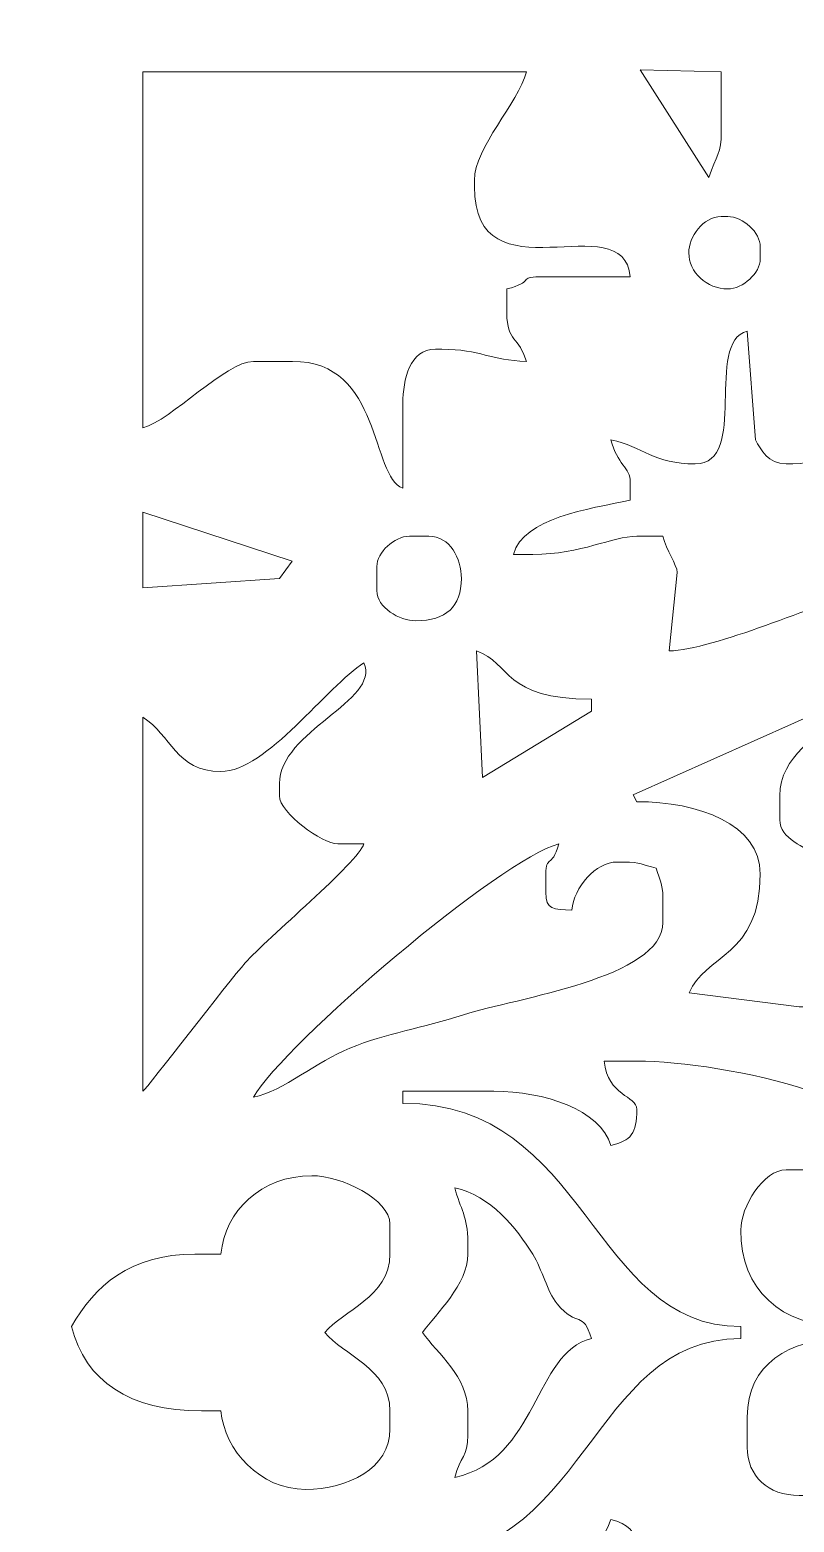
# Model space of a CAD drawing. Header units: millimetres. Extents: x -350 to -130, y -110 to 238.
# Drawn here: x -303.5 to -277.3, y 151.5 to 202.6 of the extents above; entities that cross this region are included whole.
import ezdxf

# ---------------------------------------------------------------- set-up
doc = ezdxf.new("R2010")
doc.units = ezdxf.units.MM
doc.header["$MEASUREMENT"] = 0
doc.layers.add('layer 1', color=7, linetype='Continuous')

msp = doc.modelspace()

# ---------------------------------------------------------------- linework, layer by layer
at = {"layer": 'layer 1', "color": 250, "lineweight": 9}
msp.add_open_spline([(-341.75, 237.5), (-341.75, 237.5), (-138.25, 237.5), (-138.25, 237.5), (-138.25, 237.5), (-133.7125, 237.5), (-130, 233.9225), (-130, 229.55), (-130, 229.55), (-130, 229.55), (-130, 86.45), (-130, 86.45), (-130, 86.45), (-130, 82.0775), (-133.7125, 78.5), (-138.25, 78.5), (-138.25, 78.5), (-138.25, 78.5), (-341.75, 78.5), (-341.75, 78.5), (-341.75, 78.5), (-346.2875, 78.5), (-350, 82.0775), (-350, 86.45), (-350, 86.45), (-350, 86.45), (-350, 229.55), (-350, 229.55), (-350, 229.55), (-350, 233.9225), (-346.2875, 237.5), (-341.75, 237.5)], degree=3, knots=[0, 0, 0, 0, 0.1111111, 0.1111111, 0.1111111, 0.1111111, 0.2222222, 0.2222222, 0.2222222, 0.2222222, 0.3333333, 0.3333333, 0.3333333, 0.3333333, 0.4444444, 0.4444444, 0.4444444, 0.4444445, 0.5555556, 0.5555556, 0.5555556, 0.5555556, 0.6666667, 0.6666667, 0.6666667, 0.6666667, 0.7777778, 0.7777778, 0.7777778, 0.7777778, 1, 1, 1, 1], dxfattribs=at)
at = {"layer": 'layer 1', "lineweight": 9}
for points, knots in [([(-295.8483, 191.2773), (-295.8483, 191.2773), (-294.5126, 191.2773), (-294.5126, 191.2773), (-294.5126, 191.2773), (-291.4293, 191.2773), (-291.8385, 187.3098), (-290.7278, 186.9365), (-290.7278, 186.9365), (-290.7278, 186.9365), (-290.7278, 189.8304), (-290.7278, 189.8304), (-290.7278, 189.8304), (-290.7278, 190.6682), (-290.4878, 191.6907), (-289.6147, 191.6907), (-289.6147, 191.6907), (-289.6147, 191.6907), (-289.392, 191.6907), (-289.392, 191.6907), (-289.392, 191.6907), (-288.0675, 191.6907), (-287.716, 191.3025), (-286.4978, 191.2773), (-286.4978, 191.2773), (-286.7358, 192.1048), (-287.1657, 191.9542), (-287.1657, 192.9309), (-287.1657, 192.9309), (-287.1657, 192.9309), (-287.1657, 193.7577), (-287.1657, 193.7577), (-287.1657, 193.7577), (-286.2206, 193.992), (-286.7762, 194.1712), (-286.0525, 194.1712), (-286.0525, 194.1712), (-286.0525, 194.1712), (-282.9356, 194.1712), (-282.9356, 194.1712), (-282.9356, 194.1712), (-283.1626, 196.7028), (-288.2788, 193.3075), (-288.2788, 197.2717), (-288.2788, 197.2717), (-288.2788, 197.2717), (-288.2788, 197.4784), (-288.2788, 197.4784), (-288.2788, 197.4784), (-288.2788, 198.6197), (-286.77, 200.1143), (-286.4978, 201.1991), (-286.4978, 201.1991), (-286.4978, 201.1991), (-299.6332, 201.1991), (-299.6332, 201.1991), (-299.6332, 201.1991), (-299.6332, 201.1991), (-299.6332, 189.0036), (-299.6332, 189.0036), (-299.6332, 189.0036), (-298.6852, 189.2385), (-296.791, 191.2773), (-295.8483, 191.2773)], [0, 0, 0, 0, 0.0588235, 0.0588235, 0.0588235, 0.0588235, 0.1176471, 0.1176471, 0.1176471, 0.1176471, 0.1764706, 0.1764706, 0.1764706, 0.1764706, 0.2352941, 0.2352941, 0.2352941, 0.2352941, 0.2941176, 0.2941176, 0.2941176, 0.2941177, 0.3529412, 0.3529412, 0.3529412, 0.3529412, 0.4117647, 0.4117647, 0.4117647, 0.4117647, 0.4705882, 0.4705882, 0.4705882, 0.4705882, 0.5294118, 0.5294118, 0.5294118, 0.5294118, 0.5882353, 0.5882353, 0.5882353, 0.5882353, 0.6470588, 0.6470588, 0.6470588, 0.6470588, 0.7058824, 0.7058824, 0.7058824, 0.7058824, 0.7647059, 0.7647059, 0.7647059, 0.7647059, 0.8235294, 0.8235294, 0.8235294, 0.8235294, 0.8823529, 0.8823529, 0.8823529, 0.882353, 1, 1, 1, 1]), ([(-280.2468, 197.5725), (-279.9835, 198.3317), (-279.8187, 198.4194), (-279.8187, 199.1321), (-279.8187, 199.1321), (-279.8187, 199.1321), (-279.8187, 201.1991), (-279.8187, 201.1991), (-279.8187, 201.1991), (-279.8187, 201.1991), (-282.5951, 201.2637), (-282.5951, 201.2637), (-282.5951, 201.2637), (-282.5951, 201.2637), (-280.2468, 197.5725), (-280.2468, 197.5725)], [0, 0, 0, 0, 0.2, 0.2, 0.2, 0.2, 0.4, 0.4, 0.4, 0.4, 0.6, 0.6, 0.6, 0.6, 1, 1, 1, 1]), ([(-279.5962, 193.7577), (-279.077, 193.7577), (-278.483, 194.3093), (-278.483, 194.7912), (-278.483, 194.7912), (-278.483, 194.7912), (-278.483, 195.2047), (-278.483, 195.2047), (-278.483, 195.2047), (-278.483, 195.6867), (-279.077, 196.2382), (-279.5962, 196.2382), (-279.5962, 196.2382), (-279.5962, 196.2382), (-279.8187, 196.2382), (-279.8187, 196.2382), (-279.8187, 196.2382), (-280.4505, 196.2382), (-280.9319, 195.5247), (-280.9319, 194.998), (-280.9319, 194.998), (-280.9319, 194.3295), (-280.3162, 193.7577), (-279.5962, 193.7577)], [0, 0, 0, 0, 0.1428571, 0.1428571, 0.1428571, 0.1428572, 0.2857143, 0.2857143, 0.2857143, 0.2857143, 0.4285714, 0.4285714, 0.4285714, 0.4285714, 0.5714286, 0.5714286, 0.5714286, 0.5714286, 0.7142857, 0.7142857, 0.7142857, 0.7142857, 1, 1, 1, 1]), ([(-286.2751, 184.6628), (-284.5921, 184.6628), (-283.5647, 185.2829), (-282.713, 185.2829), (-282.713, 185.2829), (-282.713, 185.2829), (-281.8224, 185.2829), (-281.8224, 185.2829), (-281.8224, 185.2829), (-281.6994, 184.7924), (-281.3445, 184.3263), (-281.3259, 184.0376), (-281.3259, 184.0376), (-281.3259, 184.0376), (-281.5999, 181.3555), (-281.5999, 181.3555), (-281.5999, 181.3555), (-280.0741, 181.3871), (-276.5699, 182.9583), (-274.9206, 183.4223), (-274.9206, 183.4223), (-273.7674, 183.7468), (-272.7485, 184.0932), (-271.5293, 184.4077), (-271.5293, 184.4077), (-270.7836, 184.6001), (-268.4645, 185.056), (-268.4645, 185.6963), (-268.4645, 185.6963), (-268.4645, 185.6963), (-268.4645, 186.9365), (-268.4645, 186.9365), (-268.4645, 186.9365), (-268.4645, 188.1743), (-269.6285, 187.0186), (-270.6908, 186.9365), (-270.6908, 186.9365), (-270.6908, 186.9365), (-270.6908, 189.2102), (-270.6908, 189.2102), (-270.6908, 189.2102), (-271.7846, 189.1258), (-271.5064, 188.7969), (-272.4719, 188.7969), (-272.4719, 188.7969), (-272.4719, 188.7969), (-272.6945, 188.7969), (-272.6945, 188.7969), (-272.6945, 188.7969), (-273.4333, 188.7969), (-273.1593, 189.2102), (-273.5851, 189.2102), (-273.5851, 189.2102), (-274.7936, 189.2102), (-275.9721, 187.7633), (-277.3698, 187.7633), (-277.3698, 187.7633), (-277.3698, 187.7633), (-277.5925, 187.7633), (-277.5925, 187.7633), (-277.5925, 187.7633), (-278.2212, 187.7633), (-278.4514, 188.2377), (-278.6512, 188.5926), (-278.6512, 188.5926), (-278.6512, 188.5926), (-278.9282, 192.3108), (-278.9282, 192.3108), (-278.9282, 192.3108), (-280.4151, 191.9422), (-278.8548, 187.7633), (-280.7093, 187.7633), (-280.7093, 187.7633), (-282.1408, 187.7633), (-282.4837, 188.3479), (-283.6036, 188.5902), (-283.6036, 188.5902), (-283.3944, 187.7568), (-282.9356, 187.6266), (-282.9356, 187.1433), (-282.9356, 187.1433), (-282.9356, 187.1433), (-282.9356, 186.5231), (-282.9356, 186.5231), (-282.9356, 186.5231), (-284.3896, 186.2086), (-286.5822, 185.9173), (-286.943, 184.6628), (-286.943, 184.6628), (-286.943, 184.6628), (-286.2751, 184.6628), (-286.2751, 184.6628)], [0, 0, 0, 0, 0.0416667, 0.0416667, 0.0416667, 0.0416667, 0.0833333, 0.0833333, 0.0833333, 0.0833333, 0.125, 0.125, 0.125, 0.125, 0.1666667, 0.1666667, 0.1666667, 0.1666667, 0.2083333, 0.2083333, 0.2083333, 0.2083333, 0.25, 0.25, 0.25, 0.25, 0.2916667, 0.2916667, 0.2916667, 0.2916667, 0.3333333, 0.3333333, 0.3333333, 0.3333333, 0.375, 0.375, 0.375, 0.375, 0.4166667, 0.4166667, 0.4166667, 0.4166667, 0.4583333, 0.4583333, 0.4583333, 0.4583333, 0.5, 0.5, 0.5, 0.5, 0.5416667, 0.5416667, 0.5416667, 0.5416667, 0.5833333, 0.5833333, 0.5833333, 0.5833333, 0.625, 0.625, 0.625, 0.625, 0.6666667, 0.6666667, 0.6666667, 0.6666667, 0.7083333, 0.7083333, 0.7083333, 0.7083333, 0.75, 0.75, 0.75, 0.75, 0.7916667, 0.7916667, 0.7916667, 0.7916667, 0.8333333, 0.8333333, 0.8333333, 0.8333333, 0.875, 0.875, 0.875, 0.875, 0.9166667, 0.9166667, 0.9166667, 0.9166667, 1, 1, 1, 1]), ([(-294.9579, 183.8364), (-294.9579, 183.8364), (-294.5226, 184.4271), (-294.5226, 184.4271), (-294.5226, 184.4271), (-294.5226, 184.4271), (-299.6332, 186.1097), (-299.6332, 186.1097), (-299.6332, 186.1097), (-299.6332, 186.1097), (-299.6405, 183.5142), (-299.6405, 183.5142), (-299.6405, 183.5142), (-299.6405, 183.5142), (-294.9579, 183.8364), (-294.9579, 183.8364)], [0, 0, 0, 0, 0.2, 0.2, 0.2, 0.2, 0.4, 0.4, 0.4, 0.4, 0.6, 0.6, 0.6, 0.6, 1, 1, 1, 1]), ([(-290.2825, 182.3891), (-289.2432, 182.3891), (-288.7241, 182.871), (-288.7241, 183.836), (-288.7241, 183.836), (-288.7241, 184.5325), (-289.1175, 185.2829), (-289.8372, 185.2829), (-289.8372, 185.2829), (-289.8372, 185.2829), (-290.5052, 185.2829), (-290.5052, 185.2829), (-290.5052, 185.2829), (-291.0243, 185.2829), (-291.6184, 184.7314), (-291.6184, 184.2494), (-291.6184, 184.2494), (-291.6184, 184.2494), (-291.6184, 183.4226), (-291.6184, 183.4226), (-291.6184, 183.4226), (-291.6184, 182.836), (-290.8499, 182.3891), (-290.2825, 182.3891)], [0, 0, 0, 0, 0.1428571, 0.1428571, 0.1428571, 0.1428572, 0.2857143, 0.2857143, 0.2857143, 0.2857143, 0.4285714, 0.4285714, 0.4285714, 0.4285714, 0.5714286, 0.5714286, 0.5714286, 0.5714286, 0.7142857, 0.7142857, 0.7142857, 0.7142857, 1, 1, 1, 1]), ([(-287.9979, 177.0172), (-287.9979, 177.0172), (-284.2714, 179.2885), (-284.2714, 179.2885), (-284.2714, 179.2885), (-284.2714, 179.2885), (-284.2714, 179.7019), (-284.2714, 179.7019), (-284.2714, 179.7019), (-287.3031, 179.7019), (-286.9938, 180.9236), (-288.2059, 181.3585), (-288.2059, 181.3585), (-288.2059, 181.3585), (-287.9979, 177.0172), (-287.9979, 177.0172)], [0, 0, 0, 0, 0.2, 0.2, 0.2, 0.2, 0.4, 0.4, 0.4, 0.4, 0.6, 0.6, 0.6, 0.6, 1, 1, 1, 1]), ([(-292.0636, 174.741), (-292.0636, 174.741), (-292.9541, 174.741), (-292.9541, 174.741), (-292.9541, 174.741), (-293.4946, 174.741), (-294.9578, 175.7984), (-294.9578, 176.3946), (-294.9578, 176.3946), (-294.9578, 176.3946), (-294.9578, 176.8081), (-294.9578, 176.8081), (-294.9578, 176.8081), (-294.9578, 178.6084), (-291.4854, 179.6427), (-292.0636, 180.9421), (-292.0636, 180.9421), (-293.314, 180.1647), (-295.3986, 177.2214), (-296.9615, 177.2214), (-296.9615, 177.2214), (-298.5115, 177.2214), (-298.6732, 178.485), (-299.6332, 179.0818), (-299.6332, 179.0818), (-299.6332, 179.0818), (-299.6332, 166.2661), (-299.6332, 166.2661), (-299.6332, 166.2661), (-299.498, 166.3581), (-296.6898, 170.0404), (-296.132, 170.6636), (-296.132, 170.6636), (-295.403, 171.4781), (-292.2362, 174.141), (-292.0636, 174.741)], [0, 0, 0, 0, 0.1, 0.1, 0.1, 0.1, 0.2, 0.2, 0.2, 0.2, 0.3, 0.3, 0.3, 0.3, 0.4, 0.4, 0.4, 0.4, 0.5, 0.5, 0.5, 0.5, 0.6, 0.6, 0.6, 0.6, 0.7, 0.7, 0.7, 0.7, 0.8, 0.8, 0.8, 0.8, 1, 1, 1, 1]), ([(-278.483, 173.7075), (-278.483, 170.8831), (-280.4057, 170.9231), (-280.9211, 169.6385), (-280.9211, 169.6385), (-280.9211, 169.6385), (-277.1472, 169.16), (-277.1472, 169.16), (-277.1472, 169.16), (-277.1472, 169.16), (-273.8076, 169.16), (-273.8076, 169.16), (-273.8076, 169.16), (-272.5212, 169.16), (-269.355, 171.6054), (-269.355, 173.0874), (-269.355, 173.0874), (-269.355, 173.0874), (-269.355, 174.3276), (-269.355, 174.3276), (-269.355, 174.3276), (-269.355, 176.9701), (-271.2881, 176.2416), (-271.8039, 177.4281), (-271.8039, 177.4281), (-271.8039, 177.4281), (-273.1398, 177.4281), (-273.1398, 177.4281), (-273.1398, 177.4281), (-274.0483, 177.4281), (-275.5888, 176.53), (-275.5888, 175.7745), (-275.5888, 175.7745), (-275.5888, 175.7745), (-275.5888, 175.5678), (-275.5888, 175.5678), (-275.5888, 175.5678), (-275.5888, 174.9372), (-275.3749, 174.7337), (-275.1435, 174.3276), (-275.1435, 174.3276), (-275.1435, 174.3276), (-276.4793, 174.3276), (-276.4793, 174.3276), (-276.4793, 174.3276), (-276.9646, 174.6294), (-277.815, 174.9247), (-277.815, 175.5678), (-277.815, 175.5678), (-277.815, 175.5678), (-277.815, 176.3946), (-277.815, 176.3946), (-277.815, 176.3946), (-277.815, 177.7578), (-276.4402, 178.4166), (-275.8113, 179.2885), (-275.8113, 179.2885), (-275.8113, 179.2885), (-275.9251, 179.5084), (-275.9251, 179.5084), (-275.9251, 179.5084), (-275.9251, 179.5084), (-282.8372, 176.4283), (-282.8372, 176.4283), (-282.8372, 176.4283), (-282.8372, 176.4283), (-282.713, 176.1879), (-282.713, 176.1879), (-282.713, 176.1879), (-280.6043, 176.1879), (-278.483, 175.4323), (-278.483, 173.7075)], [0, 0, 0, 0, 0.0526316, 0.0526316, 0.0526316, 0.0526316, 0.1052632, 0.1052632, 0.1052632, 0.1052632, 0.1578947, 0.1578947, 0.1578947, 0.1578947, 0.2105263, 0.2105263, 0.2105263, 0.2105263, 0.2631579, 0.2631579, 0.2631579, 0.2631579, 0.3157895, 0.3157895, 0.3157895, 0.3157895, 0.3684211, 0.3684211, 0.3684211, 0.3684211, 0.4210526, 0.4210526, 0.4210526, 0.4210526, 0.4736842, 0.4736842, 0.4736842, 0.4736842, 0.5263158, 0.5263158, 0.5263158, 0.5263158, 0.5789474, 0.5789474, 0.5789474, 0.5789474, 0.6315789, 0.6315789, 0.6315789, 0.631579, 0.6842105, 0.6842105, 0.6842105, 0.6842105, 0.7368421, 0.7368421, 0.7368421, 0.7368421, 0.7894737, 0.7894737, 0.7894737, 0.7894737, 0.8421053, 0.8421053, 0.8421053, 0.8421053, 0.8947368, 0.8947368, 0.8947368, 0.8947369, 1, 1, 1, 1]), ([(-281.8224, 172.0539), (-281.8224, 172.0539), (-281.8224, 172.8807), (-281.8224, 172.8807), (-281.8224, 172.8807), (-281.8224, 173.4389), (-281.9288, 173.4506), (-282.0451, 173.9142), (-282.0451, 173.9142), (-282.5444, 174.0222), (-282.557, 174.1209), (-283.1583, 174.1209), (-283.1583, 174.1209), (-283.1583, 174.1209), (-283.3809, 174.1209), (-283.3809, 174.1209), (-283.3809, 174.1209), (-284.1279, 174.1209), (-284.8688, 173.2548), (-284.9393, 172.4672), (-284.9393, 172.4672), (-285.5679, 172.5158), (-285.8298, 172.4624), (-285.8298, 173.0874), (-285.8298, 173.0874), (-285.8298, 173.0874), (-285.8298, 173.7075), (-285.8298, 173.7075), (-285.8298, 173.7075), (-285.8298, 174.3794), (-285.637, 173.8635), (-285.3846, 174.741), (-285.3846, 174.741), (-287.3503, 174.2537), (-294.8042, 167.8916), (-295.8483, 166.0594), (-295.8483, 166.0594), (-294.8044, 166.2852), (-293.6823, 167.28), (-292.5426, 167.7444), (-292.5426, 167.7444), (-291.2856, 168.2565), (-290.0707, 168.4266), (-288.651, 168.8854), (-288.651, 168.8854), (-286.8299, 169.4741), (-281.8224, 170.1369), (-281.8224, 172.0539)], [0, 0, 0, 0, 0.0769231, 0.0769231, 0.0769231, 0.0769231, 0.1538462, 0.1538462, 0.1538462, 0.1538462, 0.2307692, 0.2307692, 0.2307692, 0.2307692, 0.3076923, 0.3076923, 0.3076923, 0.3076923, 0.3846154, 0.3846154, 0.3846154, 0.3846154, 0.4615385, 0.4615385, 0.4615385, 0.4615385, 0.5384615, 0.5384615, 0.5384615, 0.5384615, 0.6153846, 0.6153846, 0.6153846, 0.6153846, 0.6923077, 0.6923077, 0.6923077, 0.6923077, 0.7692308, 0.7692308, 0.7692308, 0.7692308, 0.8461538, 0.8461538, 0.8461538, 0.8461539, 1, 1, 1, 1]), ([(-288.0562, 149.7299), (-286.0791, 149.7299), (-284.0234, 150.1302), (-283.6036, 151.5902), (-283.6036, 151.5902), (-283.0199, 151.4455), (-282.713, 151.191), (-282.713, 150.5567), (-282.713, 150.5567), (-282.713, 149.6379), (-283.7059, 150.0382), (-283.8261, 148.6963), (-283.8261, 148.6963), (-283.8261, 148.6963), (-282.713, 148.6963), (-282.713, 148.6963), (-282.713, 148.6963), (-279.4419, 148.6963), (-273.1398, 149.9787), (-273.1398, 153.0371), (-273.1398, 153.0371), (-273.1398, 153.0371), (-273.1398, 153.4505), (-273.1398, 153.4505), (-273.1398, 153.4505), (-273.1398, 154.1088), (-274.2742, 154.8974), (-275.1435, 154.8974), (-275.1435, 154.8974), (-275.1435, 154.8974), (-276.034, 154.8974), (-276.034, 154.8974), (-276.034, 154.8974), (-276.7184, 154.8974), (-276.9245, 154.2919), (-276.9245, 153.6572), (-276.9245, 153.6572), (-276.9245, 152.8481), (-276.5884, 153.6344), (-276.4793, 152.417), (-276.4793, 152.417), (-276.4793, 152.417), (-277.1472, 152.417), (-277.1472, 152.417), (-277.1472, 152.417), (-278.224, 152.417), (-278.9282, 153.0708), (-278.9282, 154.0706), (-278.9282, 154.0706), (-278.9282, 154.0706), (-278.9282, 155.1041), (-278.9282, 155.1041), (-278.9282, 155.1041), (-278.9282, 156.9004), (-277.5141, 157.7913), (-275.5888, 157.7913), (-275.5888, 157.7913), (-275.5888, 157.7913), (-275.5888, 158.2047), (-275.5888, 158.2047), (-275.5888, 158.2047), (-277.7911, 158.2047), (-279.1509, 159.4741), (-279.1509, 161.512), (-279.1509, 161.512), (-279.1509, 162.296), (-278.3806, 163.579), (-277.5925, 163.579), (-277.5925, 163.579), (-277.5925, 163.579), (-276.4793, 163.579), (-276.4793, 163.579), (-276.4793, 163.579), (-276.5884, 162.3616), (-276.9245, 163.1479), (-276.9245, 162.3388), (-276.9245, 162.3388), (-276.9245, 161.7041), (-276.7184, 161.0986), (-276.034, 161.0986), (-276.034, 161.0986), (-276.034, 161.0986), (-275.1435, 161.0986), (-275.1435, 161.0986), (-275.1435, 161.0986), (-274.2742, 161.0986), (-273.1398, 161.8872), (-273.1398, 162.5455), (-273.1398, 162.5455), (-273.1398, 162.5455), (-273.1398, 163.3723), (-273.1398, 163.3723), (-273.1398, 163.3723), (-273.1398, 165.8909), (-279.6814, 167.2997), (-282.713, 167.2997), (-282.713, 167.2997), (-282.713, 167.2997), (-283.8261, 167.2997), (-283.8261, 167.2997), (-283.8261, 167.2997), (-283.7175, 166.0877), (-282.713, 166.127), (-282.713, 165.6461), (-282.713, 165.6461), (-282.713, 164.8079), (-282.919, 164.5755), (-283.6036, 164.4058), (-283.6036, 164.4058), (-283.9587, 165.6408), (-285.8969, 166.2661), (-287.611, 166.2661), (-287.611, 166.2661), (-287.611, 166.2661), (-290.7278, 166.2661), (-290.7278, 166.2661), (-290.7278, 166.2661), (-290.7278, 166.2661), (-290.7278, 165.8528), (-290.7278, 165.8528), (-290.7278, 165.8528), (-284.3822, 165.8528), (-284.2803, 158.2047), (-279.1509, 158.2047), (-279.1509, 158.2047), (-279.1509, 158.2047), (-279.1509, 157.7913), (-279.1509, 157.7913), (-279.1509, 157.7913), (-284.3824, 157.7913), (-284.3331, 150.1432), (-290.7278, 150.1432), (-290.7278, 150.1432), (-290.7278, 150.1432), (-290.7278, 149.7299), (-290.7278, 149.7299), (-290.7278, 149.7299), (-290.7278, 149.7299), (-288.0562, 149.7299), (-288.0562, 149.7299)], [0, 0, 0, 0, 0.0277778, 0.0277778, 0.0277778, 0.0277778, 0.0555556, 0.0555556, 0.0555556, 0.0555556, 0.0833333, 0.0833333, 0.0833333, 0.0833333, 0.1111111, 0.1111111, 0.1111111, 0.1111111, 0.1388889, 0.1388889, 0.1388889, 0.1388889, 0.1666667, 0.1666667, 0.1666667, 0.1666667, 0.1944444, 0.1944444, 0.1944444, 0.1944445, 0.2222222, 0.2222222, 0.2222222, 0.2222222, 0.25, 0.25, 0.25, 0.25, 0.2777778, 0.2777778, 0.2777778, 0.2777778, 0.3055556, 0.3055556, 0.3055556, 0.3055556, 0.3333333, 0.3333333, 0.3333333, 0.3333333, 0.3611111, 0.3611111, 0.3611111, 0.3611111, 0.3888889, 0.3888889, 0.3888889, 0.3888889, 0.4166667, 0.4166667, 0.4166667, 0.4166667, 0.4444444, 0.4444444, 0.4444444, 0.4444445, 0.4722222, 0.4722222, 0.4722222, 0.4722222, 0.5, 0.5, 0.5, 0.5, 0.5277778, 0.5277778, 0.5277778, 0.5277778, 0.5555556, 0.5555556, 0.5555556, 0.5555556, 0.5833333, 0.5833333, 0.5833333, 0.5833333, 0.6111111, 0.6111111, 0.6111111, 0.6111111, 0.6388889, 0.6388889, 0.6388889, 0.6388889, 0.6666667, 0.6666667, 0.6666667, 0.6666667, 0.6944444, 0.6944444, 0.6944444, 0.6944445, 0.7222222, 0.7222222, 0.7222222, 0.7222222, 0.75, 0.75, 0.75, 0.75, 0.7777778, 0.7777778, 0.7777778, 0.7777778, 0.8055556, 0.8055556, 0.8055556, 0.8055556, 0.8333333, 0.8333333, 0.8333333, 0.8333333, 0.8611111, 0.8611111, 0.8611111, 0.8611111, 0.8888889, 0.8888889, 0.8888889, 0.8888889, 0.9166667, 0.9166667, 0.9166667, 0.9166667, 0.9444444, 0.9444444, 0.9444444, 0.9444445, 1, 1, 1, 1]), ([(-297.6295, 155.3109), (-297.6295, 155.3109), (-296.9615, 155.3109), (-296.9615, 155.3109), (-296.9615, 155.3109), (-296.8412, 153.9685), (-295.6189, 152.6237), (-294.0673, 152.6237), (-294.0673, 152.6237), (-292.6027, 152.6237), (-291.1731, 153.3483), (-291.1731, 154.6908), (-291.1731, 154.6908), (-291.1731, 154.6908), (-291.1731, 155.3109), (-291.1731, 155.3109), (-291.1731, 155.3109), (-291.1731, 156.7907), (-292.7975, 157.2352), (-293.3994, 157.998), (-293.3994, 157.998), (-292.7975, 158.7608), (-291.1731, 159.2053), (-291.1731, 160.6851), (-291.1731, 160.6851), (-291.1731, 160.6851), (-291.1731, 161.7187), (-291.1731, 161.7187), (-291.1731, 161.7187), (-291.1731, 162.5591), (-292.8339, 163.3723), (-293.8446, 163.3723), (-293.8446, 163.3723), (-295.5874, 163.3723), (-296.8297, 162.1554), (-296.9615, 160.6851), (-296.9615, 160.6851), (-296.9615, 160.6851), (-297.852, 160.6851), (-297.852, 160.6851), (-297.852, 160.6851), (-300.0894, 160.6851), (-301.2899, 159.5947), (-302.0821, 158.2047), (-302.0821, 158.2047), (-301.612, 156.3312), (-300.0794, 155.3109), (-297.6295, 155.3109)], [0, 0, 0, 0, 0.0769231, 0.0769231, 0.0769231, 0.0769231, 0.1538462, 0.1538462, 0.1538462, 0.1538462, 0.2307692, 0.2307692, 0.2307692, 0.2307692, 0.3076923, 0.3076923, 0.3076923, 0.3076923, 0.3846154, 0.3846154, 0.3846154, 0.3846154, 0.4615385, 0.4615385, 0.4615385, 0.4615385, 0.5384615, 0.5384615, 0.5384615, 0.5384615, 0.6153846, 0.6153846, 0.6153846, 0.6153846, 0.6923077, 0.6923077, 0.6923077, 0.6923077, 0.7692308, 0.7692308, 0.7692308, 0.7692308, 0.8461538, 0.8461538, 0.8461538, 0.8461539, 1, 1, 1, 1]), ([(-288.5015, 155.3109), (-288.5015, 155.3109), (-288.5015, 154.484), (-288.5015, 154.484), (-288.5015, 154.484), (-288.5015, 153.7331), (-288.7656, 153.759), (-288.9467, 153.0371), (-288.9467, 153.0371), (-286.1015, 153.6526), (-286.2422, 157.3027), (-284.2714, 157.7913), (-284.2714, 157.7913), (-284.5572, 158.7849), (-284.7444, 158.1335), (-285.4386, 158.9814), (-285.4386, 158.9814), (-285.8065, 159.4309), (-285.9416, 160.1453), (-286.2763, 160.684), (-286.2763, 160.684), (-286.8311, 161.5766), (-287.7249, 162.6946), (-288.9467, 162.9589), (-288.9467, 162.9589), (-288.761, 162.219), (-288.5015, 161.9877), (-288.5015, 161.0986), (-288.5015, 161.0986), (-288.5015, 161.0986), (-288.5015, 160.6851), (-288.5015, 160.6851), (-288.5015, 160.6851), (-288.5015, 159.6524), (-289.5811, 158.6619), (-290.0599, 157.998), (-290.0599, 157.998), (-289.537, 157.2729), (-288.5015, 156.4953), (-288.5015, 155.3109)], [0, 0, 0, 0, 0.0909091, 0.0909091, 0.0909091, 0.0909091, 0.1818182, 0.1818182, 0.1818182, 0.1818182, 0.2727273, 0.2727273, 0.2727273, 0.2727273, 0.3636364, 0.3636364, 0.3636364, 0.3636364, 0.4545455, 0.4545455, 0.4545455, 0.4545455, 0.5454545, 0.5454545, 0.5454545, 0.5454546, 0.6363636, 0.6363636, 0.6363636, 0.6363636, 0.7272727, 0.7272727, 0.7272727, 0.7272727, 0.8181818, 0.8181818, 0.8181818, 0.8181818, 1, 1, 1, 1])]:
    msp.add_open_spline(points, degree=3, knots=knots, dxfattribs=at)

doc.saveas('drawing.dxf')
